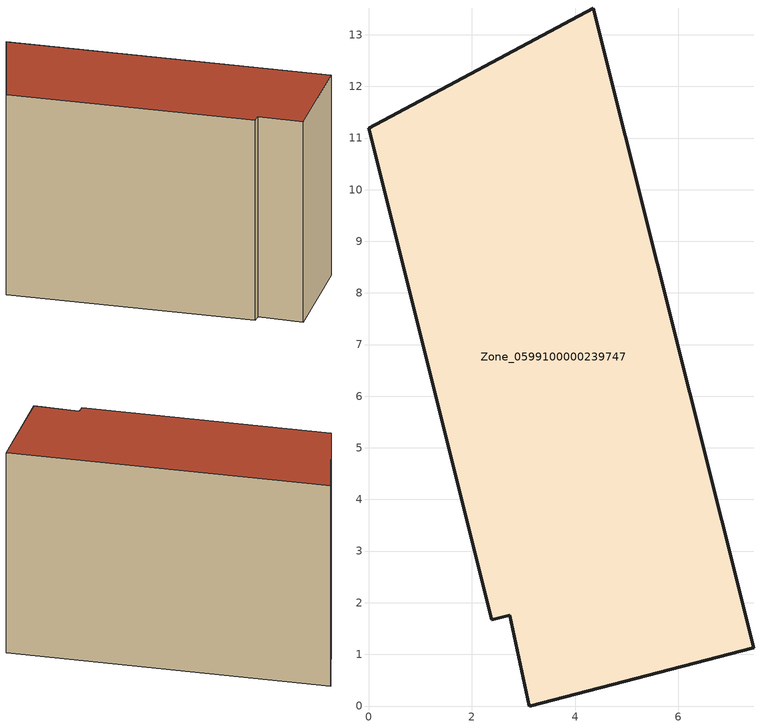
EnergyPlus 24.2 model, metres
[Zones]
Zone_0599100000239747
 floor ground (C_G): 0,11.19 4.35,13.52 7.46,1.12 3.11,0 2.73,1.76 2.38,1.67 z0
 wall outside (C_F): 4.35,13.52 0,11.19 2.38,1.67 2.73,1.76 3.11,0 7.46,1.12 4.35,13.52 z0:8.36
 roof outside (C_R): 7.46,1.12 4.35,13.52 0,11.19 2.38,1.67 2.73,1.76 3.11,0 z8.36
[BUILDING]
Pand.0599100000239747: North Axis=0; Terrain=City; Loads Convergence Tolerance Value=0.04; Temperature Convergence Tolerance Value=0.4; Solar Distribution=FullExterior; Maximum Number of Warmup Days=25; Minimum Number of Warmup Days=1
[Site:Location]
Rotterdam.The.Hague.AP_ZH_NLD Design_Conditions: Latitude=51.96; Longitude=4.45; Time Zone=1; Elevation=-4.5
[SITE:GROUNDTEMPERATURE:BUILDINGSURFACE]
18, 18, 18, 18, 18, 18, 18, 18, 18, 18, 18, 18
[MATERIAL] Thermal Absorptance=0.9; Solar Absorptance=0.7; Visible Absorptance=0.7
Name | Roughness | Thickness | Conductivity | Density | Specific Heat
G.TI.1992-2005 | MediumSmooth | 0.15 | 0.06 | 540 | 1210
F.TI.1992-2005 | Rough | 0.3 | 0.12 | 1920 | 840
R.TI.1992-2005 | MediumRough | 0.2 | 0.08 | 1500 | 1000
[CONSTRUCTION]
C_G: G.TI.1992-2005
C_F: F.TI.1992-2005
C_R: R.TI.1992-2005
[ZONE]
Zone_0599100000239747: Type=1; Multiplier=1; Ceiling Height=Autocalculate; Volume=Autocalculate; Floor Area=autocalculate; Part of Total Floor Area=Yes
[ZONEINFILTRATION:DESIGNFLOWRATE]
Infil_Zone_0599100000239747: Zone or ZoneList or Space or SpaceList=Zone_0599100000239747; Schedule=AlwaysOn; Design Flow Rate Calculation Method=Flow/Area; Flow Rate per Floor Area=0.0015; Constant Term Coefficient=1; Temperature Term Coefficient=0; Velocity Term Coefficient=0; Velocity Squared Term Coefficient=0
[HVACTEMPLATE:ZONE:IDEALLOADSAIRSYSTEM]
Zone_0599100000239747: Maximum Heating Supply Air Temperature=50; Minimum Cooling Supply Air Temperature=13; Maximum Heating Supply Air Humidity Ratio=0.0156; Minimum Cooling Supply Air Humidity Ratio=0.0077; Heating Limit=NoLimit; Cooling Limit=NoLimit; Dehumidification Control Type=ConstantSensibleHeatRatio; Cooling Sensible Heat Ratio=0.7; Dehumidification Setpoint=60; Humidification Control Type=None; Humidification Setpoint=30; Outdoor Air Method=None; Outdoor Air Flow Rate per Person=0.00944; Outdoor Air Flow Rate per Zone Floor Area=0; Outdoor Air Flow Rate per Zone=0; Demand Controlled Ventilation Type=None; Outdoor Air Economizer Type=NoEconomizer; Heat Recovery Type=None; Sensible Heat Recovery Effectiveness=0.7; Latent Heat Recovery Effectiveness=0.65
[ZONECONTROL:THERMOSTAT]
ThermostatControl_Zone_0599100000239747: Zone or ZoneList=Zone_0599100000239747; Control Type Schedule=DualSetpointControlType; Control 1=Thermostat_Zone_0599100000239747; Temperature Difference Between Cutout And Setpoint=0
[THERMOSTATSETPOINT:DUALSETPOINT]
Thermostat_Zone_0599100000239747: Heating Setpoint Temperature Schedule=HeatingSetpoint_Zone_0599100000239747; Cooling Setpoint Temperature Schedule=CoolingSetpoint_Zone_0599100000239747
[SCHEDULE:COMPACT]
HeatingSetpoint_Zone_0599100000239747: Through: 12/31, For: AllDays, Until: 24:00, 21
CoolingSetpoint_Zone_0599100000239747: Through: 12/31, For: AllDays, Until: 24:00, 24
DualSetpointControlType: Through: 12/31, For: AllDays, Until: 24:00, 4
AlwaysOn: Through: 12/31, For: AllDays, Until: 24:00, 1
